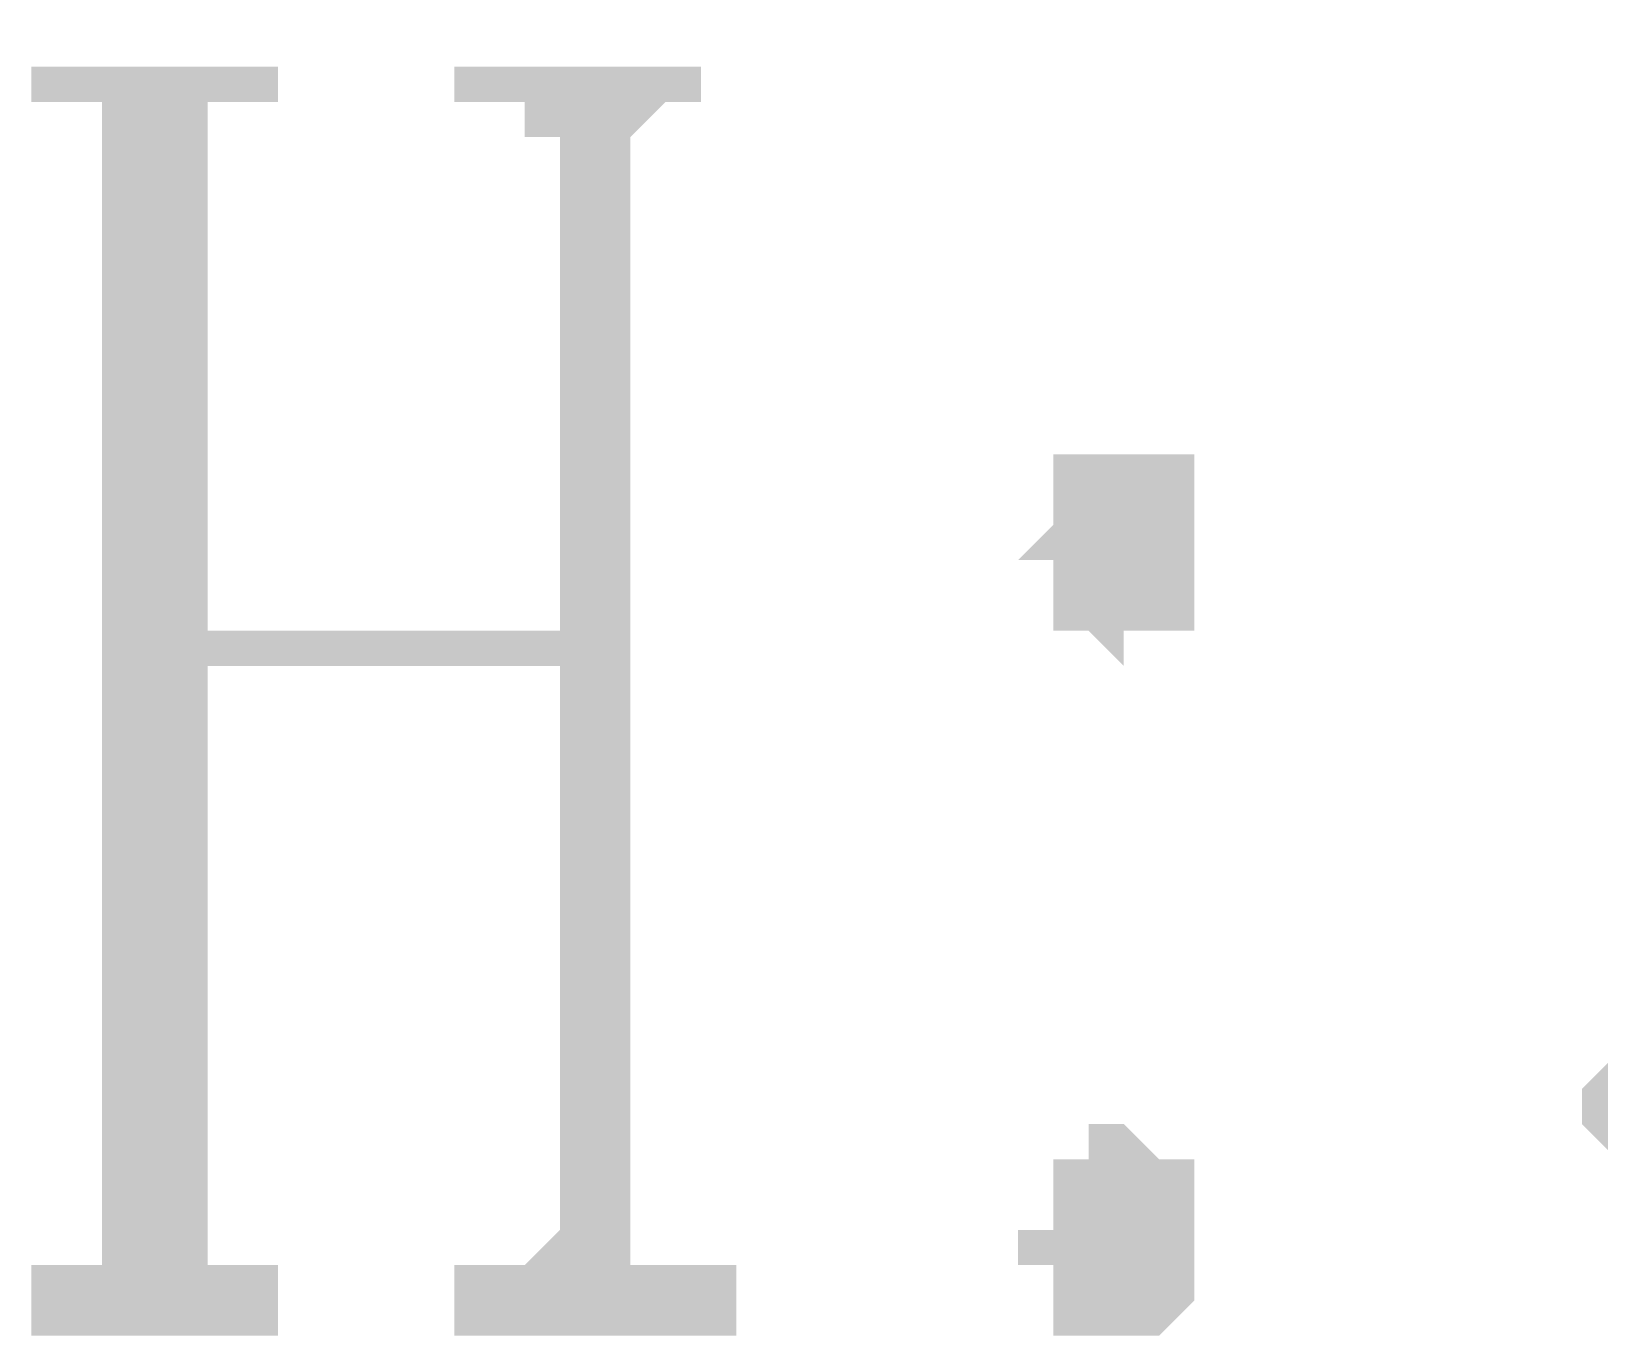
# Model space of a CAD drawing. Header units: inches. Extents: x 11 to 286, y 6 to 196.
# Drawn here: x 77.23 to 79.114, y 154.742 to 156.309 of the extents above; entities that cross this region are included whole.
import ezdxf

# ---------------------------------------------------------------- set-up
doc = ezdxf.new("R2010")
doc.units = ezdxf.units.IN
doc.header["$MEASUREMENT"] = 0
doc.layers.add('PDF_实体填充', color=7, linetype='Continuous', true_color=0xffffff)

msp = doc.modelspace()

# ---------------------------------------------------------------- hatches: boundary and pattern name
at = {"layer": 'PDF_实体填充', "transparency": 33554559}
for points in [[(79.8124, 155.1658), (79.8124, 155.1234), (79.8124, 155.0811), (79.7701, 155.0388), (79.7701, 154.9964), (79.7701, 154.9541), (79.7278, 154.9541), (79.7278, 154.9118), (79.7278, 154.8694), (79.6854, 154.8694), (79.6854, 154.8271), (79.6431, 154.8271), (79.6008, 154.7848), (79.5584, 154.7848), (79.5584, 154.7424), (79.5161, 154.7424), (79.4738, 154.7424), (79.4314, 154.7424), (79.3891, 154.7424), (79.3468, 154.7424), (79.3044, 154.7424), (79.3044, 154.7848), (79.2621, 154.7848), (79.2198, 154.7848), (79.2198, 154.8271), (79.1774, 154.8271), (79.1774, 154.8694), (79.1351, 154.9118), (79.1351, 154.9541), (79.0928, 154.9964), (79.0928, 155.0388), (79.1351, 155.0811), (79.1351, 155.1234), (79.1351, 155.1658), (79.1774, 155.1658), (79.2198, 155.1658), (79.2621, 155.1658), (79.2621, 155.1234), (79.2621, 155.0811), (79.2621, 155.0388), (79.2621, 154.9964), (79.2621, 154.9541), (79.2621, 154.9118), (79.2621, 154.8694), (79.3044, 154.8271), (79.3468, 154.8271), (79.3891, 154.8271), (79.3891, 154.7848), (79.4314, 154.7848), (79.4738, 154.7848), (79.4738, 154.8271), (79.5161, 154.8271), (79.5584, 154.8271), (79.5584, 154.8694), (79.6008, 154.8694), (79.6008, 154.9118), (79.6431, 154.9118), (79.6431, 154.9541), (79.6431, 154.9964), (79.6431, 155.0388), (79.6431, 155.0811), (79.6854, 155.0811), (79.6854, 155.1234), (79.6854, 155.1658), (79.6854, 155.2081), (79.6854, 155.2504), (79.6854, 155.2928), (79.6431, 155.2928), (79.6431, 155.3351), (79.6431, 155.3774), (79.6431, 155.4198), (79.6008, 155.4198), (79.6008, 155.4621), (79.5584, 155.4621), (79.5584, 155.5044), (79.5161, 155.5044), (79.4738, 155.5044), (79.4738, 155.5468), (79.4314, 155.5468), (79.3891, 155.5468), (79.3468, 155.5468), (79.3468, 155.5891), (79.3891, 155.5891), (79.4314, 155.5891), (79.4314, 155.6314), (79.4738, 155.6314), (79.5161, 155.6314), (79.5161, 155.6738), (79.5584, 155.6738), (79.5584, 155.7161), (79.6008, 155.7161), (79.6008, 155.7584), (79.6008, 155.8008), (79.6431, 155.8431), (79.6431, 155.8854), (79.6431, 155.9278), (79.6431, 155.9701), (79.6431, 156.0124), (79.6008, 156.0124), (79.6008, 156.0548), (79.6008, 156.0971), (79.6008, 156.1394), (79.5584, 156.1394), (79.5584, 156.1818), (79.5161, 156.1818), (79.5161, 156.2241), (79.4738, 156.2241), (79.4314, 156.2241), (79.3891, 156.2241), (79.3468, 156.2241), (79.3044, 156.2241), (79.3044, 156.1818), (79.2621, 156.1818), (79.2621, 156.1394), (79.2621, 156.0971), (79.2621, 156.0548), (79.2621, 156.0124), (79.2621, 155.9701), (79.2621, 155.9278), (79.2621, 155.8854), (79.2198, 155.8854), (79.1774, 155.8854), (79.1351, 155.9278), (79.1351, 155.9701), (79.1351, 156.0124), (79.1351, 156.0548), (79.1351, 156.0971), (79.1774, 156.1394), (79.1774, 156.1818), (79.2198, 156.1818), (79.2198, 156.2241), (79.2621, 156.2241), (79.2621, 156.2664), (79.3044, 156.2664), (79.3468, 156.2664), (79.3891, 156.3088), (79.4314, 156.3088), (79.4738, 156.3088), (79.5161, 156.3088), (79.5161, 156.2664), (79.5584, 156.2664), (79.6008, 156.2664), (79.6008, 156.2241), (79.6431, 156.2241), (79.6431, 156.1818), (79.6854, 156.1818), (79.6854, 156.1394), (79.7278, 156.0971), (79.7278, 156.0548), (79.7278, 156.0124), (79.7278, 155.9701), (79.7701, 155.9701), (79.7701, 155.9278), (79.7278, 155.8854), (79.7278, 155.8431), (79.7278, 155.8008), (79.7278, 155.7584), (79.6854, 155.7161), (79.6854, 155.6738), (79.6431, 155.6738), (79.6431, 155.6314), (79.6008, 155.6314), (79.5584, 155.5891), (79.5161, 155.5891), (79.5584, 155.5891), (79.5584, 155.5468), (79.6008, 155.5468), (79.6431, 155.5468), (79.6431, 155.5044), (79.6854, 155.5044), (79.6854, 155.4621), (79.7278, 155.4621), (79.7278, 155.4198), (79.7278, 155.3774), (79.7701, 155.3774), (79.7701, 155.3351), (79.7701, 155.2928), (79.7701, 155.2504), (79.8124, 155.2504), (79.8124, 155.2081)], [(77.9498, 154.8694), (77.9498, 154.8271), (77.9921, 154.8271), (78.0344, 154.8271), (78.0768, 154.8271), (78.0768, 154.7424), (77.7381, 154.7424), (77.7381, 154.8271), (77.7804, 154.8271), (77.8228, 154.8271), (77.8651, 154.8694), (77.8651, 155.5468), (77.4418, 155.5468), (77.4418, 154.8694), (77.4418, 154.8271), (77.4841, 154.8271), (77.5264, 154.8271), (77.5264, 154.7424), (77.2301, 154.7424), (77.2301, 154.8271), (77.2724, 154.8271), (77.3148, 154.8271), (77.3148, 154.8694), (77.3148, 156.1394), (77.3148, 156.1818), (77.3148, 156.2241), (77.2724, 156.2241), (77.2301, 156.2241), (77.2301, 156.2664), (77.5264, 156.2664), (77.5264, 156.2241), (77.4841, 156.2241), (77.4418, 156.2241), (77.4418, 156.1818), (77.4418, 156.1394), (77.4418, 155.5891), (77.8651, 155.5891), (77.8651, 156.1394), (77.8651, 156.1818), (77.8228, 156.1818), (77.8228, 156.2241), (77.7804, 156.2241), (77.7381, 156.2241), (77.7381, 156.2664), (78.0344, 156.2664), (78.0344, 156.2241), (77.9921, 156.2241), (77.9498, 156.1818), (77.9498, 156.1394)]]:
    msp.add_hatch(color=7, dxfattribs=at).paths.add_polyline_path(points, flags=0)
h = msp.add_hatch(color=7, dxfattribs=at)
h.paths.add_polyline_path([(78.6271, 155.6738), (78.6271, 155.6738), (78.6271, 155.6314), (78.6271, 155.6314), (78.6271, 155.5891), (78.6271, 155.5891), (78.5848, 155.5891), (78.5848, 155.5891), (78.5424, 155.5891), (78.5424, 155.5468), (78.5424, 155.5468), (78.5001, 155.5891), (78.5001, 155.5891), (78.5001, 155.5891), (78.4578, 155.5891), (78.4578, 155.5891), (78.4578, 155.6314), (78.4578, 155.6314), (78.4578, 155.6738), (78.4154, 155.6738), (78.4154, 155.6738), (78.4578, 155.7161), (78.4578, 155.7161), (78.4578, 155.7584), (78.4578, 155.7584), (78.4578, 155.8008), (78.4578, 155.8008), (78.5001, 155.8008), (78.5001, 155.8008), (78.5424, 155.8008), (78.5424, 155.8008), (78.5424, 155.8008), (78.5848, 155.8008), (78.5848, 155.8008), (78.5848, 155.8008), (78.6271, 155.8008), (78.6271, 155.7584), (78.6271, 155.7584), (78.6271, 155.7161), (78.6271, 155.7161), (78.6271, 155.6738), (78.6271, 155.6738)], flags=0)
h.paths.add_polyline_path([(78.6271, 154.8694), (78.6271, 154.8271), (78.6271, 154.8271), (78.6271, 154.7848), (78.6271, 154.7848), (78.6271, 154.7848), (78.5848, 154.7424), (78.5848, 154.7424), (78.5424, 154.7424), (78.5424, 154.7424), (78.5424, 154.7424), (78.5001, 154.7424), (78.5001, 154.7424), (78.5001, 154.7424), (78.4578, 154.7424), (78.4578, 154.7848), (78.4578, 154.7848), (78.4578, 154.7848), (78.4578, 154.8271), (78.4154, 154.8271), (78.4154, 154.8694), (78.4578, 154.8694), (78.4578, 154.9118), (78.4578, 154.9118), (78.4578, 154.9541), (78.4578, 154.9541), (78.4578, 154.9541), (78.5001, 154.9541), (78.5001, 154.9964), (78.5424, 154.9964), (78.5424, 154.9964), (78.5424, 154.9964), (78.5848, 154.9541), (78.5848, 154.9541), (78.5848, 154.9541), (78.6271, 154.9541), (78.6271, 154.9118), (78.6271, 154.9118), (78.6271, 154.8694), (78.6271, 154.8694), (78.6271, 154.8694), (78.6271, 154.8694), (78.6271, 154.8694)], flags=0)

doc.saveas('drawing.dxf')
